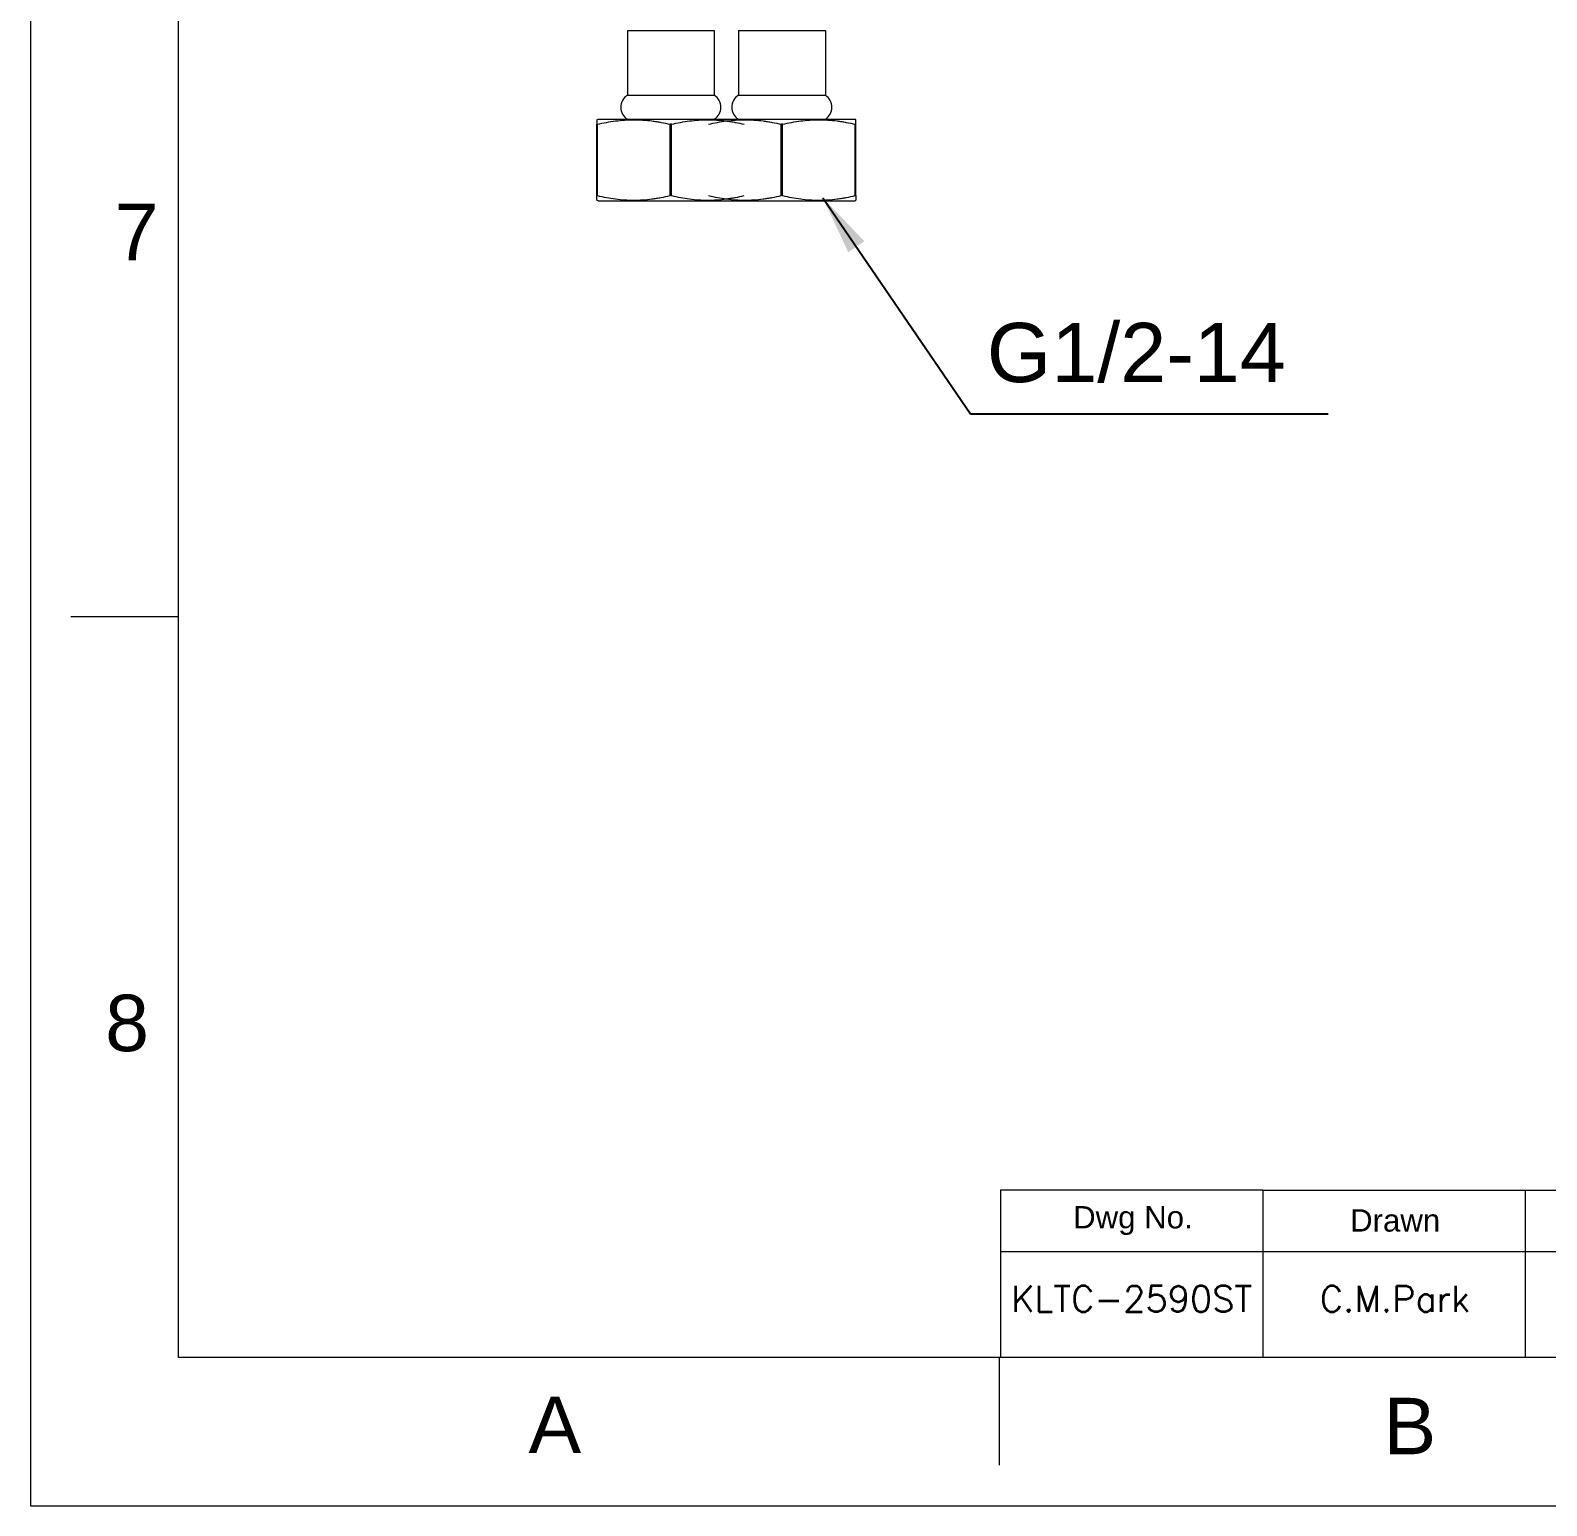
# Model space of a CAD drawing. Header units: millimetres. Extents: x 13381 to 13975, y 1032 to 1872.
# Drawn here: x 13380.8 to 13585.6, y 1032 to 1231.2 of the extents above; entities that cross this region are included whole.
import ezdxf

# ---------------------------------------------------------------- set-up
doc = ezdxf.new("R2010")
doc.units = ezdxf.units.MM
doc.layers.add('DIM_', color=5, linetype='Continuous', lineweight=9)
doc.layers.add('FORM', color=7, linetype='Continuous', lineweight=13)
doc.layers.add('TEXT', color=2, linetype='Continuous')
doc.styles.add('ROMANS', font='romans')
doc.styles.get("Standard").update_dxf_attribs({"font": 'arial.ttf'})
doc.dimstyles.new('사본(2) STANDARD', dxfattribs={"dimscale": 0, "dimtxt": 4, "dimasz": 4, "dimexe": 1.25, "dimexo": 0.625, "dimgap": 1.5, "dimtad": 3, "dimtih": 1, "dimtoh": 1, "dimdec": 1, "dimzin": 9, "dimdsep": 46, "dimtxsty": 'Standard', "dimcen": 2.5, "dimclrd": 5, "dimclre": 5, "dimclrt": 5, "dimadec": 0, "dimazin": 0, "dimtfac": 1, "dimtdec": 1, "dimtmove": 0, "dimatfit": 3, "dimfxl": 1.25, "dimtfill": 1, "dimtolj": 1, "dimtzin": 0, "dimarcsym": 0})

msp = doc.modelspace()

# ---------------------------------------------------------------- linework, layer by layer
at = {"linetype": 'Continuous', "lineweight": 18}
for p, q in [((13461.46, 1231.24), (13473.2, 1231.24)), ((13461.46, 1231.24), (13461.46, 1222.47)), ((13473.2, 1231.24), (13473.2, 1222.47)), ((13476.46, 1231.24), (13476.46, 1222.47)), ((13476.46, 1231.24), (13488.2, 1231.24)), ((13488.2, 1231.24), (13488.2, 1222.47)), ((13461.46, 1222.47), (13473.2, 1222.47)), ((13476.46, 1222.47), (13488.2, 1222.47)), ((13457.33, 1219.17), (13457.5, 1219.24)), ((13457.41, 1218.56), (13457.33, 1218.56)), ((13457.33, 1208.93), (13457.33, 1218.56)), ((13457.41, 1208.93), (13457.41, 1218.56)), ((13457.5, 1219.24), (13474.83, 1219.24)), ((13467.24, 1208.93), (13467.24, 1218.56)), ((13467.41, 1218.56), (13467.24, 1218.56)), ((13467.41, 1208.93), (13467.41, 1218.56)), ((13474.83, 1219.24), (13492.16, 1219.24)), ((13482.24, 1208.93), (13482.24, 1218.56)), ((13482.41, 1218.56), (13482.24, 1218.56)), ((13482.41, 1208.93), (13482.41, 1218.56)), ((13492.33, 1219.17), (13492.16, 1219.24)), ((13492.24, 1208.93), (13492.24, 1218.56)), ((13492.33, 1218.56), (13492.24, 1218.56)), ((13492.33, 1208.93), (13492.33, 1218.56)), ((13457.41, 1208.93), (13457.33, 1208.93)), ((13457.5, 1208.24), (13457.33, 1208.31)), ((13457.5, 1208.24), (13474.83, 1208.24)), ((13467.41, 1208.93), (13467.24, 1208.93)), ((13474.83, 1208.24), (13492.16, 1208.24)), ((13482.41, 1208.93), (13482.24, 1208.93)), ((13492.16, 1208.24), (13492.33, 1208.31)), ((13492.33, 1208.93), (13492.24, 1208.93))]:
    msp.add_line(p, q, dxfattribs=at)
for centre, start, end in [((13462.46, 1220.86), 121.9344, 238.0656), ((13472.19, 1220.86), 301.9344, 58.0656), ((13477.46, 1220.86), 121.9344, 238.0656), ((13487.19, 1220.86), 301.9344, 58.0656)]:
    msp.add_arc(centre, 1.9, start, end, dxfattribs=at)
for points, knots in [([(13457.33, 1219.17), (13457.33, 1219.17), (13457.33, 1219.16), (13457.33, 1219.1), (13457.33, 1219.06), (13457.33, 1218.9), (13457.33, 1218.75), (13457.33, 1218.56)], [0, 0, 0, 0, 0.25, 0.25, 0.5, 0.5, 1, 1, 1, 1]), ([(13457.41, 1218.56), (13457.82, 1218.65), (13458.22, 1218.74), (13459.04, 1218.89), (13459.45, 1218.96), (13460.27, 1219.06), (13460.67, 1219.1), (13461.49, 1219.16), (13461.9, 1219.17), (13462.72, 1219.17), (13463.13, 1219.16), (13463.96, 1219.11), (13464.37, 1219.07), (13464.99, 1218.99), (13465.19, 1218.96), (13465.5, 1218.91), (13465.6, 1218.89), (13465.81, 1218.86), (13466.32, 1218.76), (13466.84, 1218.65), (13467.24, 1218.56)], [0, 0, 0, 0, 0.125, 0.125, 0.25, 0.25, 0.375, 0.375, 0.5, 0.5, 0.625, 0.625, 0.75, 0.75, 0.8125, 0.8125, 0.84375, 0.84375, 0.875, 1, 1, 1, 1]), ([(13467.41, 1218.56), (13467.82, 1218.65), (13468.22, 1218.74), (13469.04, 1218.89), (13469.45, 1218.96), (13470.27, 1219.06), (13470.67, 1219.1), (13471.49, 1219.16), (13471.9, 1219.17), (13472.72, 1219.17), (13473.13, 1219.16), (13473.96, 1219.11), (13474.37, 1219.07), (13474.99, 1218.99), (13475.19, 1218.96), (13475.5, 1218.91), (13475.6, 1218.89), (13475.81, 1218.86), (13476.32, 1218.76), (13476.84, 1218.65), (13477.24, 1218.56)], [0, 0, 0, 0, 0.125, 0.125, 0.25, 0.25, 0.375, 0.375, 0.5, 0.5, 0.625, 0.625, 0.75, 0.75, 0.8125, 0.8125, 0.84375, 0.84375, 0.875, 1, 1, 1, 1]), ([(13472.41, 1218.56), (13472.82, 1218.65), (13473.22, 1218.74), (13474.04, 1218.89), (13474.45, 1218.96), (13475.27, 1219.06), (13475.67, 1219.1), (13476.49, 1219.16), (13476.9, 1219.17), (13477.72, 1219.17), (13478.13, 1219.16), (13478.96, 1219.11), (13479.37, 1219.07), (13479.99, 1218.99), (13480.19, 1218.96), (13480.5, 1218.91), (13480.6, 1218.89), (13480.81, 1218.86), (13481.32, 1218.76), (13481.84, 1218.65), (13482.24, 1218.56)], [0, 0, 0, 0, 0.125, 0.125, 0.25, 0.25, 0.375, 0.375, 0.5, 0.5, 0.625, 0.625, 0.75, 0.75, 0.8125, 0.8125, 0.84375, 0.84375, 0.875, 1, 1, 1, 1]), ([(13482.41, 1218.56), (13482.82, 1218.65), (13483.22, 1218.74), (13484.04, 1218.89), (13484.45, 1218.96), (13485.27, 1219.06), (13485.67, 1219.1), (13486.49, 1219.16), (13486.9, 1219.17), (13487.72, 1219.17), (13488.13, 1219.16), (13488.96, 1219.11), (13489.37, 1219.07), (13489.99, 1218.99), (13490.19, 1218.96), (13490.5, 1218.91), (13490.6, 1218.89), (13490.81, 1218.86), (13491.32, 1218.76), (13491.84, 1218.65), (13492.24, 1218.56)], [0, 0, 0, 0, 0.125, 0.125, 0.25, 0.25, 0.375, 0.375, 0.5, 0.5, 0.625, 0.625, 0.75, 0.75, 0.8125, 0.8125, 0.84375, 0.84375, 0.875, 1, 1, 1, 1]), ([(13492.33, 1218.56), (13492.33, 1218.75), (13492.33, 1218.9), (13492.33, 1219.06), (13492.33, 1219.1), (13492.33, 1219.16), (13492.33, 1219.17), (13492.33, 1219.17)], [0, 0, 0, 0, 0.5, 0.5, 0.75, 0.75, 1, 1, 1, 1]), ([(13457.33, 1208.31), (13457.33, 1208.31), (13457.33, 1208.33), (13457.33, 1208.38), (13457.33, 1208.43), (13457.33, 1208.59), (13457.33, 1208.74), (13457.33, 1208.93)], [0, 0, 0, 0, 0.25, 0.25, 0.5, 0.5, 1, 1, 1, 1]), ([(13457.41, 1208.93), (13457.82, 1208.83), (13458.22, 1208.75), (13459.04, 1208.6), (13459.45, 1208.53), (13460.27, 1208.42), (13460.67, 1208.38), (13461.49, 1208.33), (13461.9, 1208.31), (13462.72, 1208.31), (13463.13, 1208.33), (13463.96, 1208.38), (13464.37, 1208.42), (13464.99, 1208.5), (13465.19, 1208.53), (13465.5, 1208.58), (13465.6, 1208.6), (13465.81, 1208.63), (13466.32, 1208.73), (13466.84, 1208.83), (13467.24, 1208.93)], [0, 0, 0, 0, 0.125, 0.125, 0.25, 0.25, 0.375, 0.375, 0.5, 0.5, 0.625, 0.625, 0.75, 0.75, 0.8125, 0.8125, 0.84375, 0.84375, 0.875, 1, 1, 1, 1]), ([(13467.41, 1208.93), (13467.82, 1208.83), (13468.22, 1208.75), (13469.04, 1208.6), (13469.45, 1208.53), (13470.27, 1208.42), (13470.67, 1208.38), (13471.49, 1208.33), (13471.9, 1208.31), (13472.72, 1208.31), (13473.13, 1208.33), (13473.96, 1208.38), (13474.37, 1208.42), (13474.99, 1208.5), (13475.19, 1208.53), (13475.5, 1208.58), (13475.6, 1208.6), (13475.81, 1208.63), (13476.32, 1208.73), (13476.84, 1208.83), (13477.24, 1208.93)], [0, 0, 0, 0, 0.125, 0.125, 0.25, 0.25, 0.375, 0.375, 0.5, 0.5, 0.625, 0.625, 0.75, 0.75, 0.8125, 0.8125, 0.84375, 0.84375, 0.875, 1, 1, 1, 1]), ([(13472.41, 1208.93), (13472.82, 1208.83), (13473.22, 1208.75), (13474.04, 1208.6), (13474.45, 1208.53), (13475.27, 1208.42), (13475.67, 1208.38), (13476.49, 1208.33), (13476.9, 1208.31), (13477.72, 1208.31), (13478.13, 1208.33), (13478.96, 1208.38), (13479.37, 1208.42), (13479.99, 1208.5), (13480.19, 1208.53), (13480.5, 1208.58), (13480.6, 1208.6), (13480.81, 1208.63), (13481.32, 1208.73), (13481.84, 1208.83), (13482.24, 1208.93)], [0, 0, 0, 0, 0.125, 0.125, 0.25, 0.25, 0.375, 0.375, 0.5, 0.5, 0.625, 0.625, 0.75, 0.75, 0.8125, 0.8125, 0.84375, 0.84375, 0.875, 1, 1, 1, 1]), ([(13482.41, 1208.93), (13482.82, 1208.83), (13483.22, 1208.75), (13484.04, 1208.6), (13484.45, 1208.53), (13485.27, 1208.42), (13485.67, 1208.38), (13486.49, 1208.33), (13486.9, 1208.31), (13487.72, 1208.31), (13488.13, 1208.33), (13488.96, 1208.38), (13489.37, 1208.42), (13489.99, 1208.5), (13490.19, 1208.53), (13490.5, 1208.58), (13490.6, 1208.6), (13490.81, 1208.63), (13491.32, 1208.73), (13491.84, 1208.83), (13492.24, 1208.93)], [0, 0, 0, 0, 0.125, 0.125, 0.25, 0.25, 0.375, 0.375, 0.5, 0.5, 0.625, 0.625, 0.75, 0.75, 0.8125, 0.8125, 0.84375, 0.84375, 0.875, 1, 1, 1, 1]), ([(13492.33, 1208.93), (13492.33, 1208.74), (13492.33, 1208.59), (13492.33, 1208.43), (13492.33, 1208.38), (13492.33, 1208.33), (13492.33, 1208.31), (13492.33, 1208.31)], [0, 0, 0, 0, 0.5, 0.5, 0.75, 0.75, 1, 1, 1, 1])]:
    msp.add_open_spline(points, degree=3, knots=knots, dxfattribs=at)
at = {"layer": 'FORM', "color": 7, "linetype": 'Continuous'}
for p, q in [((13380.85, 1872.03), (13380.85, 1032.03)), ((13400.85, 1152.03), (13386.31, 1152.03)), ((13511.65, 1052.03), (13511.65, 1037.49)), ((13380.85, 1032.03), (13974.85, 1032.03))]:
    msp.add_line(p, q, dxfattribs=at)
at = {"layer": 'FORM', "linetype": 'Continuous'}
for p, q in [((13400.85, 1052.03), (13400.85, 1852.03)), ((13954.85, 1052.03), (13400.85, 1052.03))]:
    msp.add_line(p, q, dxfattribs=at)
at = {"layer": 'FORM'}
for p, q in [((13547.26, 1074.64), (13511.85, 1074.64)), ((13511.85, 1074.64), (13511.85, 1052.03)), ((13547.26, 1074.64), (13954.85, 1074.64)), ((13547.26, 1074.64), (13547.26, 1052.03)), ((13582.67, 1074.64), (13582.67, 1052.03)), ((13511.85, 1066.35), (13864.44, 1066.35))]:
    msp.add_line(p, q, dxfattribs=at)

# ---------------------------------------------------------------- texts
at = {"layer": 'DIM_', "insert": (13510, 1191.74), "char_height": 8, "attachment_point": 1}
msp.add_mtext_dynamic_manual_height_columns('G1/2-14', width=28.1224, gutter_width=12.5, heights=[0], dxfattribs=at)
at = {"layer": 'FORM', "char_height": 7.62, "attachment_point": 5}
for s, width, insert in [('7', 50, (13395.19, 1204.02)), ('8', 50, (13393.91, 1097.16)), ('A', 10, (13451.67, 1042.96)), ('B', 10, (13567.12, 1042.79))]:
    msp.add_mtext_dynamic_manual_height_columns(s, width=width, gutter_width=12.5, heights=[0], dxfattribs=dict(at, insert=insert))
at = {"layer": 'TEXT', "char_height": 3.014, "attachment_point": 5}
for s, insert in [('Dwg No.', (13529.72, 1070.53)), ('Drawn', (13565.13, 1070.53))]:
    msp.add_mtext_dynamic_manual_height_columns(s, width=35.4099, gutter_width=18.84, heights=[0], dxfattribs=dict(at, insert=insert))
at = {"layer": 'TEXT', "char_height": 3.5, "attachment_point": 5, "style": 'ROMANS'}
for s, insert in [('KLTC-2590ST', (13529.55, 1059.95)), ('C.M.Park', (13565.08, 1059.95))]:
    msp.add_mtext_dynamic_manual_height_columns(s, width=35.4099, gutter_width=18.84, heights=[0], dxfattribs=dict(at, insert=insert))

# ---------------------------------------------------------------- leaders
at = {"layer": 'DIM_'}
msp.add_leader([(13487.86, 1208.63), (13507.78, 1179.47), (13556.09, 1179.47)], dimstyle='사본(2) STANDARD', override={"dimscale": 1, "dimtxt": 8, "dimasz": 8, "dimtad": 0}, dxfattribs=at)

doc.saveas('drawing.dxf')
